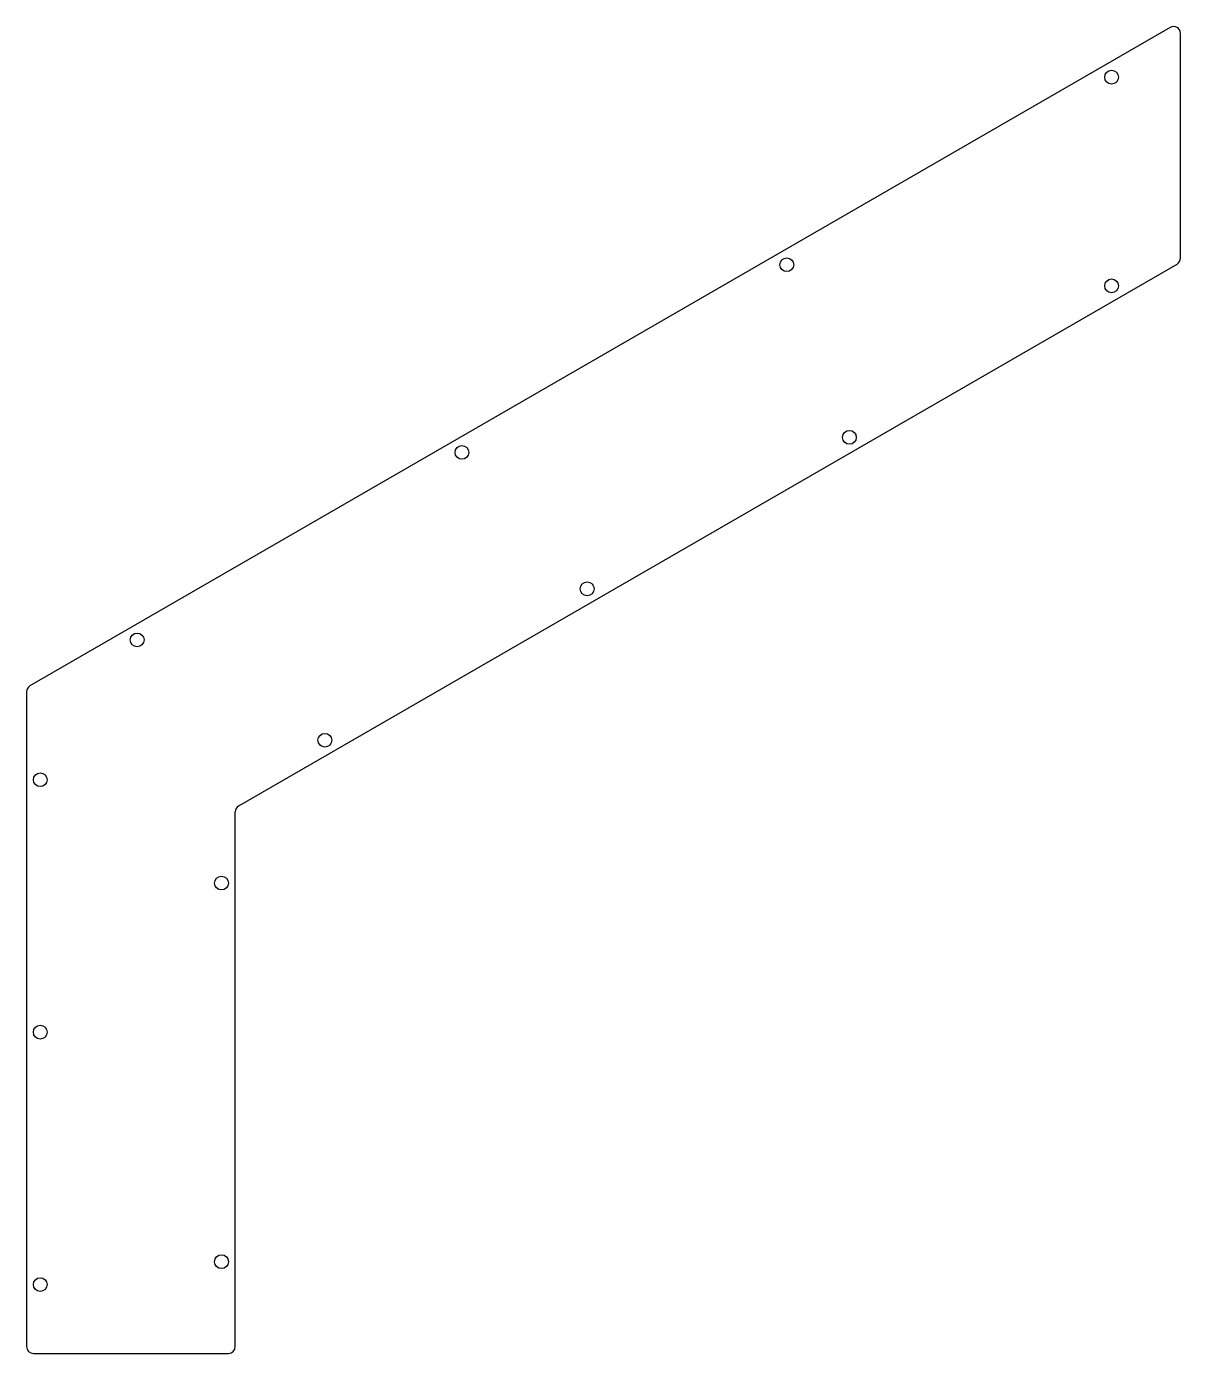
# Model space of a CAD drawing. Header units: millimetres. Extents: x -91 to 412, y 0 to 578.
import ezdxf

# ---------------------------------------------------------------- set-up
doc = ezdxf.new("R2010")
doc.units = ezdxf.units.MM

msp = doc.modelspace()

# ---------------------------------------------------------------- linework, layer by layer
at = {"color": 7, "linetype": 'Continuous', "lineweight": 25}
for p, q in [((407.5, 577.82), (-89.5, 290.88)), ((412, 477.34), (412, 575.22)), ((1.5, 238.6), (410.5, 474.74)), ((-91, 288.28), (-91, 3)), ((0, 3), (0, 236)), ((-88, 0), (-3, 0))]:
    msp.add_line(p, q, dxfattribs=at)
for centre in [(382, 556.17), (240.4, 474.42), (382, 465.21), (267.68, 399.21), (98.81, 392.67), (153.37, 333.21), (-42.79, 310.92), (39.05, 267.21), (-85, 250), (-6, 205), (-85, 140), (-6, 40), (-85, 30)]:
    msp.add_circle(centre, 3, dxfattribs=at)
for centre, start, end in [((409, 575.22), 0, 120), ((409, 477.34), 300, 360), ((-88, 288.28), 120, 180), ((3, 236), 120, 180), ((-88, 3), 180, 270), ((-3, 3), 270, 0)]:
    msp.add_arc(centre, 3, start, end, dxfattribs=at)

doc.saveas('drawing.dxf')
